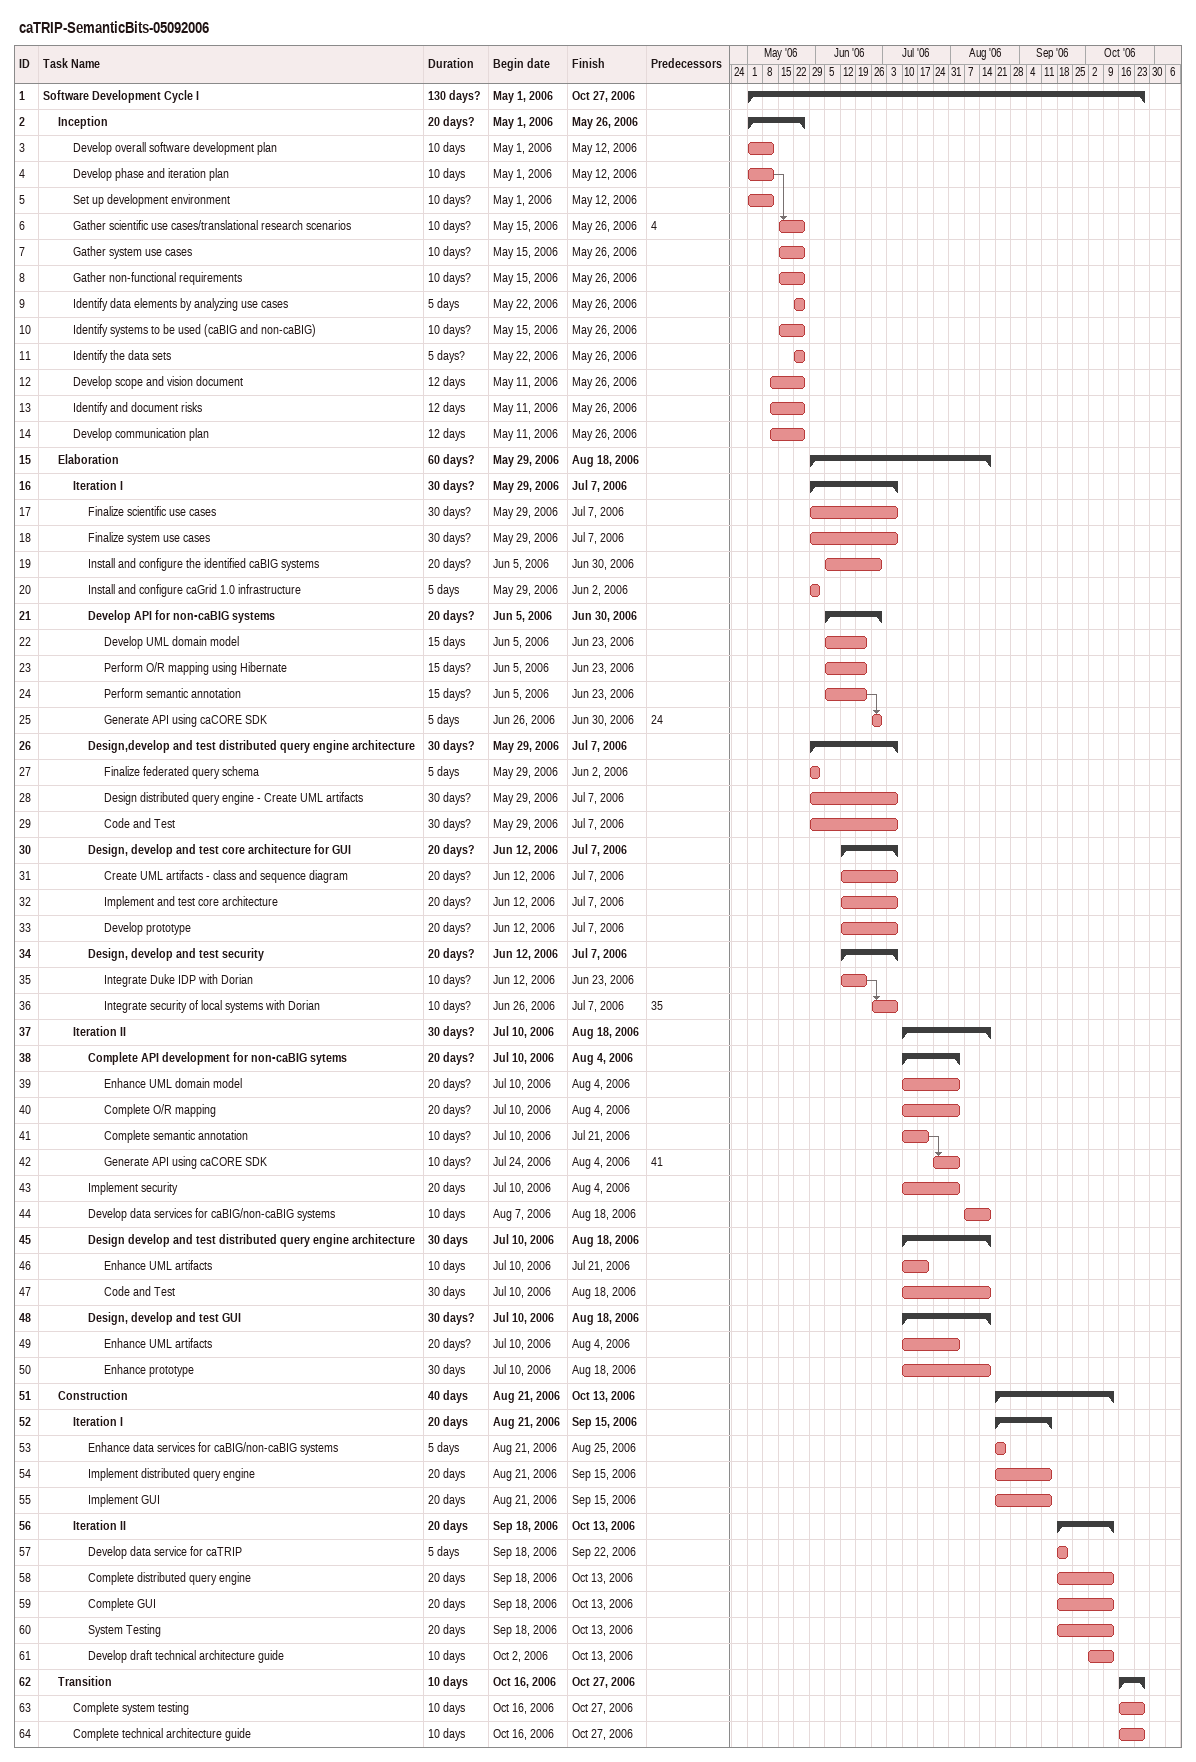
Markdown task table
caTRIP-SemanticBits-05092006

| ID | Level | Task | Duration | Start | Finish | Predecessors |
|---|---|---|---|---|---|---|
| 1 | 1 | **Software Development Cycle I** | 130d? | 2006-05-01 | 2006-10-27 |  |
| 2 | 2 | **Inception** | 20d? | 2006-05-01 | 2006-05-26 |  |
| 3 | 3 | Develop overall software development plan | 10d | 2006-05-01 | 2006-05-12 |  |
| 4 | 3 | Develop phase and iteration plan | 10d | 2006-05-01 | 2006-05-12 |  |
| 5 | 3 | Set up development environment | 10d? | 2006-05-01 | 2006-05-12 |  |
| 6 | 3 | Gather scientific use cases/translational research scenarios | 10d? | 2006-05-15 | 2006-05-26 | 4 |
| 7 | 3 | Gather system use cases | 10d? | 2006-05-15 | 2006-05-26 |  |
| 8 | 3 | Gather non-functional requirements | 10d? | 2006-05-15 | 2006-05-26 |  |
| 9 | 3 | Identify data elements by analyzing use cases | 5d | 2006-05-22 | 2006-05-26 |  |
| 10 | 3 | Identify systems to be used (caBIG and non-caBIG) | 10d? | 2006-05-15 | 2006-05-26 |  |
| 11 | 3 | Identify the data sets | 5d? | 2006-05-22 | 2006-05-26 |  |
| 12 | 3 | Develop scope and vision document | 12d | 2006-05-11 | 2006-05-26 |  |
| 13 | 3 | Identify and document risks | 12d | 2006-05-11 | 2006-05-26 |  |
| 14 | 3 | Develop communication plan | 12d | 2006-05-11 | 2006-05-26 |  |
| 15 | 2 | **Elaboration** | 60d? | 2006-05-29 | 2006-08-18 |  |
| 16 | 3 | **Iteration I** | 30d? | 2006-05-29 | 2006-07-07 |  |
| 17 | 4 | Finalize scientific use cases | 30d? | 2006-05-29 | 2006-07-07 |  |
| 18 | 4 | Finalize system use cases | 30d? | 2006-05-29 | 2006-07-07 |  |
| 19 | 4 | Install and configure the identified caBIG systems | 20d? | 2006-06-05 | 2006-06-30 |  |
| 20 | 4 | Install and configure caGrid 1.0 infrastructure | 5d | 2006-05-29 | 2006-06-02 |  |
| 21 | 4 | **Develop API for non-caBIG systems** | 20d? | 2006-06-05 | 2006-06-30 |  |
| 22 | 5 | Develop UML domain model | 15d | 2006-06-05 | 2006-06-23 |  |
| 23 | 5 | Perform O/R mapping using Hibernate | 15d? | 2006-06-05 | 2006-06-23 |  |
| 24 | 5 | Perform semantic annotation | 15d? | 2006-06-05 | 2006-06-23 |  |
| 25 | 5 | Generate API using caCORE SDK | 5d | 2006-06-26 | 2006-06-30 | 24 |
| 26 | 4 | **Design,develop and test distributed query engine architecture** | 30d? | 2006-05-29 | 2006-07-07 |  |
| 27 | 5 | Finalize federated query schema | 5d | 2006-05-29 | 2006-06-02 |  |
| 28 | 5 | Design distributed query engine - Create UML artifacts | 30d? | 2006-05-29 | 2006-07-07 |  |
| 29 | 5 | Code and Test | 30d? | 2006-05-29 | 2006-07-07 |  |
| 30 | 4 | **Design, develop and test core architecture for GUI** | 20d? | 2006-06-12 | 2006-07-07 |  |
| 31 | 5 | Create UML artifacts - class and sequence diagram | 20d? | 2006-06-12 | 2006-07-07 |  |
| 32 | 5 | Implement and test core architecture | 20d? | 2006-06-12 | 2006-07-07 |  |
| 33 | 5 | Develop prototype | 20d? | 2006-06-12 | 2006-07-07 |  |
| 34 | 4 | **Design, develop and test security** | 20d? | 2006-06-12 | 2006-07-07 |  |
| 35 | 5 | Integrate Duke IDP with Dorian | 10d? | 2006-06-12 | 2006-06-23 |  |
| 36 | 5 | Integrate security of local systems with Dorian | 10d? | 2006-06-26 | 2006-07-07 | 35 |
| 37 | 3 | **Iteration II** | 30d? | 2006-07-10 | 2006-08-18 |  |
| 38 | 4 | **Complete API development for non-caBIG sytems** | 20d? | 2006-07-10 | 2006-08-04 |  |
| 39 | 5 | Enhance UML domain model | 20d? | 2006-07-10 | 2006-08-04 |  |
| 40 | 5 | Complete O/R mapping | 20d? | 2006-07-10 | 2006-08-04 |  |
| 41 | 5 | Complete semantic annotation | 10d? | 2006-07-10 | 2006-07-21 |  |
| 42 | 5 | Generate API using caCORE SDK | 10d? | 2006-07-24 | 2006-08-04 | 41 |
| 43 | 4 | Implement security | 20d | 2006-07-10 | 2006-08-04 |  |
| 44 | 4 | Develop data services for caBIG/non-caBIG systems | 10d | 2006-08-07 | 2006-08-18 |  |
| 45 | 4 | **Design develop and test distributed query engine architecture** | 30d | 2006-07-10 | 2006-08-18 |  |
| 46 | 5 | Enhance UML artifacts | 10d | 2006-07-10 | 2006-07-21 |  |
| 47 | 5 | Code and Test | 30d | 2006-07-10 | 2006-08-18 |  |
| 48 | 4 | **Design, develop and test GUI** | 30d? | 2006-07-10 | 2006-08-18 |  |
| 49 | 5 | Enhance UML artifacts | 20d? | 2006-07-10 | 2006-08-04 |  |
| 50 | 5 | Enhance prototype | 30d | 2006-07-10 | 2006-08-18 |  |
| 51 | 2 | **Construction** | 40d | 2006-08-21 | 2006-10-13 |  |
| 52 | 3 | **Iteration I** | 20d | 2006-08-21 | 2006-09-15 |  |
| 53 | 4 | Enhance data services for caBIG/non-caBIG systems | 5d | 2006-08-21 | 2006-08-25 |  |
| 54 | 4 | Implement distributed query engine | 20d | 2006-08-21 | 2006-09-15 |  |
| 55 | 4 | Implement GUI | 20d | 2006-08-21 | 2006-09-15 |  |
| 56 | 3 | **Iteration II** | 20d | 2006-09-18 | 2006-10-13 |  |
| 57 | 4 | Develop data service for caTRIP | 5d | 2006-09-18 | 2006-09-22 |  |
| 58 | 4 | Complete distributed query engine | 20d | 2006-09-18 | 2006-10-13 |  |
| 59 | 4 | Complete GUI | 20d | 2006-09-18 | 2006-10-13 |  |
| 60 | 4 | System Testing | 20d | 2006-09-18 | 2006-10-13 |  |
| 61 | 4 | Develop draft technical architecture guide | 10d | 2006-10-02 | 2006-10-13 |  |
| 62 | 2 | **Transition** | 10d | 2006-10-16 | 2006-10-27 |  |
| 63 | 3 | Complete system testing | 10d | 2006-10-16 | 2006-10-27 |  |
| 64 | 3 | Complete technical architecture guide | 10d | 2006-10-16 | 2006-10-27 |  |
